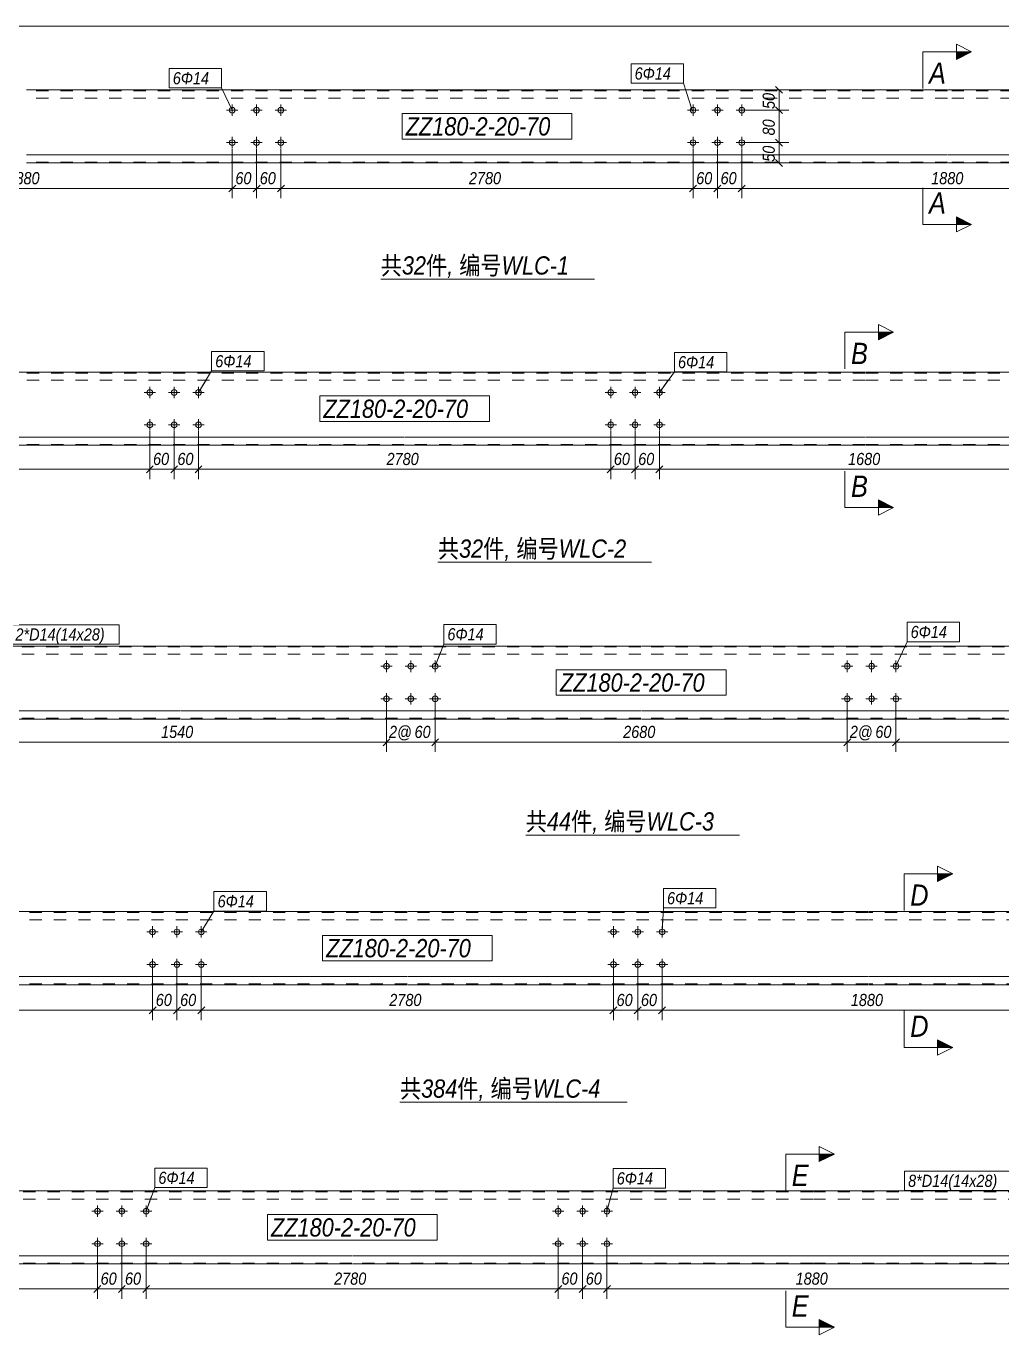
# Model space of a CAD drawing. Header units: millimetres. Extents: x 181 to 4047, y 165 to 2266.
# Drawn here: x 1229.6 to 1389.8, y 359.5 to 574.5 of the extents above; entities that cross this region are included whole.
import ezdxf

# ---------------------------------------------------------------- set-up
doc = ezdxf.new("R2010")
doc.units = ezdxf.units.MM
doc.linetypes.add('XKITLINE00', pattern=[0])
doc.linetypes.add('XKITLINE02', pattern=[4, 2, -2])
for name, color, linetype, lineweight in [('Bolt', 7, 'Continuous', 0), ('BoltMark', 3, 'Continuous', 0), ('DrawingSheet', 5, 'Continuous', 0), ('OtherObjectType', 1, 'Continuous', 0), ('Part', 2, 'Continuous', 0), ('PartMark', 3, 'Continuous', 0), ('Section', 6, 'Continuous', 0), ('Z-DIMENSIONS', 1, 'Continuous', 0)]:
    doc.layers.add(name, color=color, linetype=linetype, lineweight=lineweight)
doc.styles.add('Arial Italic', font='ariali.ttf')

msp = doc.modelspace()

# ---------------------------------------------------------------- hatches: boundary and pattern name
at = {"layer": 'Section'}
for points in [[(1382.36, 570.29), (1384.86, 570.29), (1382.36, 569.04)], [(1382.36, 543.2), (1384.86, 541.95), (1382.36, 541.95)], [(1369.55, 524.24), (1372.05, 524.24), (1369.55, 522.99)], [(1369.55, 496.68), (1372.05, 495.43), (1369.55, 495.43)], [(1379.28, 435.25), (1381.78, 435.25), (1379.28, 434)], [(1379.28, 407.97), (1381.78, 406.72), (1379.28, 406.72)], [(1359.82, 389.22), (1362.32, 389.22), (1359.82, 387.97)], [(1359.82, 362.02), (1362.32, 360.77), (1359.82, 360.77)]]:
    msp.add_hatch(color=1, dxfattribs=at).paths.add_polyline_path(points, flags=17)

# ---------------------------------------------------------------- linework, layer by layer
at = {"layer": 'Bolt', "color": 3, "linetype": 'XKITLINE00', "lineweight": 0}
for p, q in [((1263.4, 559.78), (1263.4, 561.65)), ((1267.4, 559.78), (1267.4, 561.65)), ((1271.4, 559.78), (1271.4, 561.65)), ((1339.1, 559.78), (1339.1, 561.65)), ((1343.1, 559.78), (1343.1, 561.65)), ((1347.1, 559.78), (1347.1, 561.65)), ((1264.33, 560.71), (1262.47, 560.71)), ((1268.33, 560.71), (1266.47, 560.71)), ((1272.33, 560.71), (1270.47, 560.71)), ((1340.03, 560.71), (1338.17, 560.71)), ((1344.03, 560.71), (1342.17, 560.71)), ((1348.03, 560.71), (1346.17, 560.71)), ((1264.33, 555.38), (1262.47, 555.38)), ((1263.4, 554.45), (1263.4, 556.31)), ((1268.33, 555.38), (1266.47, 555.38)), ((1267.4, 554.45), (1267.4, 556.31)), ((1272.33, 555.38), (1270.47, 555.38)), ((1271.4, 554.45), (1271.4, 556.31)), ((1340.03, 555.38), (1338.17, 555.38)), ((1339.1, 554.45), (1339.1, 556.31)), ((1344.03, 555.38), (1342.17, 555.38)), ((1343.1, 554.45), (1343.1, 556.31)), ((1348.03, 555.38), (1346.17, 555.38)), ((1347.1, 554.45), (1347.1, 556.31)), ((1250.8, 514.33), (1248.94, 514.33)), ((1249.87, 513.4), (1249.87, 515.26)), ((1254.8, 514.33), (1252.94, 514.33)), ((1253.87, 513.4), (1253.87, 515.26)), ((1258.8, 514.33), (1256.94, 514.33)), ((1257.87, 513.4), (1257.87, 515.26)), ((1326.5, 514.33), (1324.64, 514.33)), ((1325.57, 513.4), (1325.57, 515.26)), ((1330.5, 514.33), (1328.64, 514.33)), ((1329.57, 513.4), (1329.57, 515.26)), ((1334.5, 514.33), (1332.64, 514.33)), ((1333.57, 513.4), (1333.57, 515.26)), ((1249.87, 508.06), (1249.87, 509.93)), ((1253.87, 508.06), (1253.87, 509.93)), ((1257.87, 508.06), (1257.87, 509.93)), ((1325.57, 508.06), (1325.57, 509.93)), ((1329.57, 508.06), (1329.57, 509.93)), ((1333.57, 508.06), (1333.57, 509.93)), ((1250.8, 509), (1248.94, 509)), ((1254.8, 509), (1252.94, 509)), ((1258.8, 509), (1256.94, 509)), ((1326.5, 509), (1324.64, 509)), ((1330.5, 509), (1328.64, 509)), ((1334.5, 509), (1332.64, 509)), ((1289.67, 469.35), (1287.81, 469.35)), ((1288.74, 468.41), (1288.74, 470.28)), ((1293.67, 469.35), (1291.81, 469.35)), ((1292.74, 468.41), (1292.74, 470.28)), ((1297.67, 469.35), (1295.81, 469.35)), ((1296.74, 468.41), (1296.74, 470.28)), ((1365.37, 469.35), (1363.51, 469.35)), ((1364.44, 468.41), (1364.44, 470.28)), ((1369.37, 469.35), (1367.51, 469.35)), ((1368.44, 468.41), (1368.44, 470.28)), ((1373.37, 469.35), (1371.51, 469.35)), ((1372.44, 468.41), (1372.44, 470.28)), ((1288.74, 463.08), (1288.74, 464.95)), ((1292.74, 463.08), (1292.74, 464.95)), ((1296.74, 463.08), (1296.74, 464.95)), ((1364.44, 463.08), (1364.44, 464.95)), ((1368.44, 463.08), (1368.44, 464.95)), ((1372.44, 463.08), (1372.44, 464.95)), ((1289.67, 464.01), (1287.81, 464.01)), ((1293.67, 464.01), (1291.81, 464.01)), ((1297.67, 464.01), (1295.81, 464.01)), ((1365.37, 464.01), (1363.51, 464.01)), ((1369.37, 464.01), (1367.51, 464.01)), ((1373.37, 464.01), (1371.51, 464.01)), ((1251.25, 425.7), (1249.39, 425.7)), ((1250.32, 424.77), (1250.32, 426.64)), ((1255.25, 425.7), (1253.39, 425.7)), ((1254.32, 424.77), (1254.32, 426.64)), ((1259.25, 425.7), (1257.39, 425.7)), ((1258.32, 424.77), (1258.32, 426.64)), ((1326.95, 425.7), (1325.09, 425.7)), ((1326.02, 424.77), (1326.02, 426.64)), ((1330.95, 425.7), (1329.09, 425.7)), ((1330.02, 424.77), (1330.02, 426.64)), ((1334.95, 425.7), (1333.09, 425.7)), ((1334.02, 424.77), (1334.02, 426.64)), ((1251.25, 420.37), (1249.39, 420.37)), ((1250.32, 419.44), (1250.32, 421.3)), ((1255.25, 420.37), (1253.39, 420.37)), ((1254.32, 419.44), (1254.32, 421.3)), ((1259.25, 420.37), (1257.39, 420.37)), ((1258.32, 419.44), (1258.32, 421.3)), ((1326.95, 420.37), (1325.09, 420.37)), ((1326.02, 419.44), (1326.02, 421.3)), ((1330.95, 420.37), (1329.09, 420.37)), ((1330.02, 419.44), (1330.02, 421.3)), ((1334.95, 420.37), (1333.09, 420.37)), ((1334.02, 419.44), (1334.02, 421.3)), ((1241.26, 378.89), (1241.26, 380.76)), ((1245.26, 378.89), (1245.26, 380.76)), ((1249.26, 378.89), (1249.26, 380.76)), ((1316.96, 378.89), (1316.96, 380.76)), ((1320.96, 378.89), (1320.96, 380.76)), ((1324.96, 378.89), (1324.96, 380.76)), ((1242.19, 379.83), (1240.33, 379.83)), ((1246.19, 379.83), (1244.33, 379.83)), ((1250.19, 379.83), (1248.33, 379.83)), ((1317.89, 379.83), (1316.03, 379.83)), ((1321.89, 379.83), (1320.03, 379.83)), ((1325.89, 379.83), (1324.03, 379.83)), ((1242.19, 374.49), (1240.33, 374.49)), ((1241.26, 373.56), (1241.26, 375.43)), ((1246.19, 374.49), (1244.33, 374.49)), ((1245.26, 373.56), (1245.26, 375.43)), ((1250.19, 374.49), (1248.33, 374.49)), ((1249.26, 373.56), (1249.26, 375.43)), ((1317.89, 374.49), (1316.03, 374.49)), ((1316.96, 373.56), (1316.96, 375.43)), ((1321.89, 374.49), (1320.03, 374.49)), ((1320.96, 373.56), (1320.96, 375.43)), ((1325.89, 374.49), (1324.03, 374.49)), ((1324.96, 373.56), (1324.96, 375.43))]:
    msp.add_line(p, q, dxfattribs=at)
for centre in [(1263.4, 560.71), (1267.4, 560.71), (1271.4, 560.71), (1339.1, 560.71), (1343.1, 560.71), (1347.1, 560.71), (1263.4, 555.38), (1267.4, 555.38), (1271.4, 555.38), (1339.1, 555.38), (1343.1, 555.38), (1347.1, 555.38), (1249.87, 514.33), (1253.87, 514.33), (1257.87, 514.33), (1325.57, 514.33), (1329.57, 514.33), (1333.57, 514.33), (1249.87, 509), (1253.87, 509), (1257.87, 509), (1325.57, 509), (1329.57, 509), (1333.57, 509), (1288.74, 469.35), (1292.74, 469.35), (1296.74, 469.35), (1364.44, 469.35), (1368.44, 469.35), (1372.44, 469.35), (1288.74, 464.01), (1292.74, 464.01), (1296.74, 464.01), (1364.44, 464.01), (1368.44, 464.01), (1372.44, 464.01), (1250.32, 425.7), (1254.32, 425.7), (1258.32, 425.7), (1326.02, 425.7), (1330.02, 425.7), (1334.02, 425.7), (1250.32, 420.37), (1254.32, 420.37), (1258.32, 420.37), (1326.02, 420.37), (1330.02, 420.37), (1334.02, 420.37), (1241.26, 379.83), (1245.26, 379.83), (1249.26, 379.83), (1316.96, 379.83), (1320.96, 379.83), (1324.96, 379.83), (1241.26, 374.49), (1245.26, 374.49), (1249.26, 374.49), (1316.96, 374.49), (1320.96, 374.49), (1324.96, 374.49)]:
    msp.add_circle(centre, 0.467, dxfattribs=at)
at = {"layer": 'BoltMark', "color": 3, "linetype": 'XKITLINE00', "lineweight": 0}
for p, q in [((1328.91, 568.33), (1337.54, 568.33)), ((1328.91, 565.13), (1328.91, 568.33)), ((1337.54, 565.13), (1337.54, 568.33)), ((1253.04, 567.56), (1261.66, 567.56)), ((1253.04, 564.36), (1253.04, 567.56)), ((1261.66, 564.36), (1261.66, 567.56)), ((1253.04, 564.36), (1261.66, 564.36)), ((1263.37, 560.73), (1261.66, 564.36)), ((1328.91, 565.13), (1337.54, 565.13)), ((1339.02, 560.55), (1337.54, 565.13)), ((1262.3, 562.99), (1263.37, 560.73)), ((1338.25, 562.93), (1339.02, 560.55)), ((1260.01, 521.07), (1268.63, 521.07)), ((1260.01, 517.87), (1260.01, 521.07)), ((1268.63, 517.87), (1268.63, 521.07)), ((1336.03, 520.91), (1344.65, 520.91)), ((1336.03, 517.71), (1336.03, 520.91)), ((1344.65, 517.71), (1344.65, 520.91)), ((1257.87, 514.33), (1260.01, 517.87)), ((1259.16, 516.47), (1257.87, 514.33)), ((1260.01, 517.87), (1268.63, 517.87)), ((1333.57, 514.33), (1336.03, 517.71)), ((1335.04, 516.35), (1333.57, 514.33)), ((1336.03, 517.71), (1344.65, 517.71)), ((1227.19, 476.18), (1244.85, 476.18)), ((1244.85, 472.98), (1244.85, 476.18)), ((1298.15, 476.21), (1306.77, 476.21)), ((1298.15, 473.01), (1298.15, 476.21)), ((1306.77, 473.01), (1306.77, 476.21)), ((1374.25, 476.58), (1382.87, 476.58)), ((1374.25, 473.38), (1374.25, 476.58)), ((1382.87, 473.38), (1382.87, 476.58)), ((1296.74, 469.35), (1298.15, 473.01)), ((1298.15, 473.01), (1306.77, 473.01)), ((1372.44, 469.35), (1374.25, 473.38)), ((1374.25, 473.38), (1382.87, 473.38)), ((1227.19, 472.98), (1244.85, 472.98)), ((1297.64, 471.68), (1296.74, 469.35)), ((1373.46, 471.63), (1372.44, 469.35)), ((1260.4, 432.34), (1269.02, 432.34)), ((1260.4, 429.14), (1260.4, 432.34)), ((1269.02, 429.14), (1269.02, 432.34)), ((1334.23, 432.85), (1342.86, 432.85)), ((1334.23, 429.65), (1334.23, 432.85)), ((1342.86, 429.65), (1342.86, 432.85)), ((1258.32, 425.7), (1260.4, 429.14)), ((1259.61, 427.84), (1258.32, 425.7)), ((1260.4, 429.14), (1269.02, 429.14)), ((1334.02, 425.7), (1334.23, 429.65)), ((1334.16, 428.2), (1334.02, 425.7)), ((1334.23, 429.65), (1342.86, 429.65)), ((1250.67, 386.9), (1259.29, 386.9)), ((1250.67, 383.7), (1250.67, 386.9)), ((1259.29, 383.7), (1259.29, 386.9)), ((1325.97, 386.82), (1334.59, 386.82)), ((1325.97, 383.62), (1325.97, 386.82)), ((1334.59, 383.62), (1334.59, 386.82)), ((1373.83, 386.42), (1391.48, 386.42)), ((1373.83, 383.22), (1373.83, 386.42)), ((1249.26, 379.83), (1250.67, 383.7)), ((1250.67, 383.7), (1259.29, 383.7)), ((1324.96, 379.83), (1325.97, 383.62)), ((1325.97, 383.62), (1334.59, 383.62)), ((1373.83, 383.22), (1391.48, 383.22)), ((1250.11, 382.17), (1249.26, 379.83)), ((1325.6, 382.24), (1324.96, 379.83))]:
    msp.add_line(p, q, dxfattribs=at)
at = {"layer": 'DrawingSheet', "color": 5, "linetype": 'XKITLINE00', "lineweight": 0}
msp.add_line((1703.35, 574.51), (1119.35, 574.51), dxfattribs=at)
at = {"layer": 'OtherObjectType', "color": 6, "linetype": 'XKITLINE00', "lineweight": 0}
for p, q in [((1287.79, 532.95), (1322.91, 532.95)), ((1297.18, 486.43), (1332.3, 486.43)), ((1311.61, 441.61), (1346.72, 441.61)), ((1290.95, 397.72), (1328.3, 397.72))]:
    msp.add_line(p, q, dxfattribs=at)
at = {"layer": 'Part', "color": 2, "linetype": 'XKITLINE00', "lineweight": 0}
for p, q in [((1305.2, 564.05), (1229.6, 564.05)), ((1380.9, 564.05), (1305.3, 564.05)), ((1455.6, 564.05), (1381, 564.05)), ((1305.2, 553.38), (1229.6, 553.38)), ((1380.9, 553.38), (1305.3, 553.38)), ((1455.6, 553.38), (1381, 553.38)), ((1229.6, 552.05), (1305.2, 552.05)), ((1305.3, 552.05), (1380.9, 552.05)), ((1381, 552.05), (1455.6, 552.05)), ((1216.07, 517.66), (1291.67, 517.66)), ((1291.77, 517.66), (1367.37, 517.66)), ((1367.47, 517.66), (1465.5, 517.66)), ((1291.67, 507), (1216.07, 507)), ((1216.07, 505.66), (1291.67, 505.66)), ((1367.37, 507), (1291.77, 507)), ((1291.77, 505.66), (1367.37, 505.66)), ((1465.5, 507), (1367.47, 507)), ((1367.47, 505.66), (1465.5, 505.66)), ((1254.84, 472.68), (1133.94, 472.68)), ((1330.54, 472.68), (1254.94, 472.68)), ((1406.24, 472.68), (1330.64, 472.68)), ((1254.84, 462.01), (1133.94, 462.01)), ((1133.94, 460.68), (1254.84, 460.68)), ((1330.54, 462.01), (1254.94, 462.01)), ((1254.94, 460.68), (1330.54, 460.68)), ((1406.24, 462.01), (1330.64, 462.01)), ((1330.64, 460.68), (1406.24, 460.68)), ((1216.52, 429.04), (1292.12, 429.04)), ((1292.22, 429.04), (1367.82, 429.04)), ((1367.92, 429.04), (1452.61, 429.04)), ((1292.12, 418.37), (1216.52, 418.37)), ((1367.82, 418.37), (1292.22, 418.37)), ((1452.61, 418.37), (1367.92, 418.37)), ((1216.52, 417.04), (1292.12, 417.04)), ((1292.22, 417.04), (1367.82, 417.04)), ((1367.92, 417.04), (1452.61, 417.04)), ((1207.46, 383.16), (1283.06, 383.16)), ((1283.16, 383.16), (1358.76, 383.16)), ((1358.86, 383.16), (1456.88, 383.16)), ((1283.06, 372.49), (1207.46, 372.49)), ((1358.76, 372.49), (1283.16, 372.49)), ((1456.88, 372.49), (1358.86, 372.49)), ((1207.46, 371.16), (1283.06, 371.16)), ((1283.16, 371.16), (1358.76, 371.16)), ((1358.86, 371.16), (1456.88, 371.16))]:
    msp.add_line(p, q, dxfattribs=at)
at = {"layer": 'Part', "color": 7, "linetype": 'XKITLINE02', "lineweight": 0}
for p, q in [((1305.2, 563.91), (1229.6, 563.91)), ((1380.9, 563.91), (1305.3, 563.91)), ((1455.6, 563.91), (1381, 563.91)), ((1305.2, 562.71), (1229.6, 562.71)), ((1380.9, 562.71), (1305.3, 562.71)), ((1455.6, 562.71), (1381, 562.71)), ((1305.2, 552.18), (1229.6, 552.18)), ((1380.9, 552.18), (1305.3, 552.18)), ((1455.6, 552.18), (1381, 552.18)), ((1291.67, 517.53), (1216.07, 517.53)), ((1291.67, 516.33), (1216.07, 516.33)), ((1367.37, 517.53), (1291.77, 517.53)), ((1367.37, 516.33), (1291.77, 516.33)), ((1465.5, 517.53), (1367.47, 517.53)), ((1465.5, 516.33), (1367.47, 516.33)), ((1291.67, 505.8), (1216.07, 505.8)), ((1367.37, 505.8), (1291.77, 505.8)), ((1465.5, 505.8), (1367.47, 505.8)), ((1254.84, 472.55), (1133.94, 472.55)), ((1254.84, 471.35), (1133.94, 471.35)), ((1330.54, 472.55), (1254.94, 472.55)), ((1330.54, 471.35), (1254.94, 471.35)), ((1406.24, 472.55), (1330.64, 472.55)), ((1406.24, 471.35), (1330.64, 471.35)), ((1254.84, 460.81), (1133.94, 460.81)), ((1330.54, 460.81), (1254.94, 460.81)), ((1406.24, 460.81), (1330.64, 460.81)), ((1292.12, 428.9), (1216.52, 428.9)), ((1367.82, 428.9), (1292.22, 428.9)), ((1452.61, 428.9), (1367.92, 428.9)), ((1292.12, 427.7), (1216.52, 427.7)), ((1367.82, 427.7), (1292.22, 427.7)), ((1452.61, 427.7), (1367.92, 427.7)), ((1292.12, 417.17), (1216.52, 417.17)), ((1367.82, 417.17), (1292.22, 417.17)), ((1452.61, 417.17), (1367.92, 417.17)), ((1283.06, 383.03), (1207.46, 383.03)), ((1358.76, 383.03), (1283.16, 383.03)), ((1456.88, 383.03), (1358.86, 383.03)), ((1283.06, 381.83), (1207.46, 381.83)), ((1358.76, 381.83), (1283.16, 381.83)), ((1456.88, 381.83), (1358.86, 381.83)), ((1283.06, 371.29), (1207.46, 371.29)), ((1358.76, 371.29), (1283.16, 371.29)), ((1456.88, 371.29), (1358.86, 371.29))]:
    msp.add_line(p, q, dxfattribs=at)
at = {"layer": 'PartMark', "color": 1, "linetype": 'XKITLINE00', "lineweight": 0}
for p, q in [((1291.3, 560.15), (1319.18, 560.15)), ((1291.3, 555.95), (1291.3, 560.15)), ((1319.18, 555.95), (1319.18, 560.15)), ((1291.3, 555.95), (1319.18, 555.95)), ((1277.78, 513.76), (1305.66, 513.76)), ((1277.78, 509.56), (1277.78, 513.76)), ((1305.66, 509.56), (1305.66, 513.76)), ((1277.78, 509.56), (1305.66, 509.56)), ((1316.64, 468.78), (1344.52, 468.78)), ((1316.64, 464.58), (1316.64, 468.78)), ((1344.52, 464.58), (1344.52, 468.78)), ((1316.64, 464.58), (1344.52, 464.58)), ((1278.23, 425.14), (1306.11, 425.14)), ((1278.23, 420.94), (1278.23, 425.14)), ((1306.11, 420.94), (1306.11, 425.14)), ((1278.23, 420.94), (1306.11, 420.94)), ((1269.18, 379.26), (1297.06, 379.26)), ((1269.18, 375.06), (1269.18, 379.26)), ((1297.06, 375.06), (1297.06, 379.26)), ((1269.18, 375.06), (1297.06, 375.06))]:
    msp.add_line(p, q, dxfattribs=at)
at = {"layer": 'Section', "color": 1, "linetype": 'XKITLINE00', "lineweight": 0}
for p, q in [((1376.86, 570.29), (1376.86, 564.29)), ((1376.86, 570.29), (1384.86, 570.29)), ((1382.36, 569.04), (1382.36, 571.54)), ((1382.36, 571.54), (1384.86, 570.29)), ((1384.86, 570.29), (1382.36, 569.04)), ((1376.86, 541.95), (1376.86, 547.95)), ((1376.86, 541.95), (1384.86, 541.95)), ((1384.86, 541.95), (1382.36, 543.2)), ((1382.36, 543.2), (1382.36, 540.7)), ((1384.86, 541.95), (1382.36, 540.7)), ((1369.55, 522.99), (1369.55, 525.49)), ((1369.55, 525.49), (1372.05, 524.24)), ((1364.05, 524.24), (1364.05, 518.24)), ((1364.05, 524.24), (1372.05, 524.24)), ((1372.05, 524.24), (1369.55, 522.99)), ((1364.05, 495.43), (1364.05, 501.43)), ((1372.05, 495.43), (1369.55, 496.68)), ((1369.55, 496.68), (1369.55, 494.18)), ((1364.05, 495.43), (1372.05, 495.43)), ((1372.05, 495.43), (1369.55, 494.18)), ((1379.28, 434), (1379.28, 436.5)), ((1379.28, 436.5), (1381.78, 435.25)), ((1373.78, 435.25), (1373.78, 429.25)), ((1373.78, 435.25), (1381.78, 435.25)), ((1381.78, 435.25), (1379.28, 434)), ((1373.78, 406.72), (1373.78, 412.72)), ((1373.78, 406.72), (1381.78, 406.72)), ((1381.78, 406.72), (1379.28, 407.97)), ((1379.28, 407.97), (1379.28, 405.47)), ((1381.78, 406.72), (1379.28, 405.47)), ((1354.32, 389.22), (1354.32, 383.22)), ((1354.32, 389.22), (1362.32, 389.22)), ((1359.82, 387.97), (1359.82, 390.47)), ((1359.82, 390.47), (1362.32, 389.22)), ((1362.32, 389.22), (1359.82, 387.97)), ((1354.32, 360.77), (1354.32, 366.77)), ((1362.32, 360.77), (1359.82, 362.02)), ((1359.82, 362.02), (1359.82, 359.52)), ((1354.32, 360.77), (1362.32, 360.77)), ((1362.32, 360.77), (1359.82, 359.52))]:
    msp.add_line(p, q, dxfattribs=at)
at = {"layer": 'Z-DIMENSIONS', "color": 4, "linetype": 'XKITLINE00', "lineweight": 0}
for p, q in [((1348.1, 564.05), (1354.83, 564.05)), ((1352.66, 564.61), (1353.79, 563.48)), ((1353.23, 560.71), (1353.23, 564.05)), ((1352.66, 561.28), (1353.79, 560.15)), ((1352.66, 561.28), (1353.79, 560.15)), ((1348.1, 560.71), (1354.83, 560.71)), ((1348.1, 560.71), (1354.83, 560.71)), ((1353.23, 555.38), (1353.23, 560.71)), ((1348.1, 555.38), (1354.83, 555.38)), ((1348.1, 555.38), (1354.83, 555.38)), ((1352.66, 555.94), (1353.79, 554.81)), ((1352.66, 555.94), (1353.79, 554.81)), ((1353.23, 552.05), (1353.23, 555.38)), ((1263.4, 554.38), (1263.4, 546.24)), ((1263.4, 554.38), (1263.4, 546.24)), ((1267.4, 554.38), (1267.4, 546.24)), ((1267.4, 554.38), (1267.4, 546.24)), ((1271.4, 554.38), (1271.4, 546.24)), ((1271.4, 554.38), (1271.4, 546.24)), ((1339.1, 554.38), (1339.1, 546.24)), ((1339.1, 554.38), (1339.1, 546.24)), ((1343.1, 554.38), (1343.1, 546.24)), ((1343.1, 554.38), (1343.1, 546.24)), ((1347.1, 554.38), (1347.1, 546.24)), ((1347.1, 554.38), (1347.1, 546.24)), ((1352.66, 552.61), (1353.79, 551.48)), ((1348.1, 552.05), (1354.83, 552.05)), ((1263.97, 548.41), (1262.83, 547.28)), ((1263.97, 548.41), (1262.83, 547.28)), ((1267.97, 548.41), (1266.83, 547.28)), ((1267.97, 548.41), (1266.83, 547.28)), ((1271.97, 548.41), (1270.83, 547.28)), ((1271.97, 548.41), (1270.83, 547.28)), ((1339.67, 548.41), (1338.53, 547.28)), ((1339.67, 548.41), (1338.53, 547.28)), ((1343.67, 548.41), (1342.53, 547.28)), ((1343.67, 548.41), (1342.53, 547.28)), ((1347.67, 548.41), (1346.53, 547.28)), ((1347.67, 548.41), (1346.53, 547.28)), ((1195.47, 547.84), (1263.4, 547.84)), ((1263.4, 547.84), (1267.4, 547.84)), ((1267.4, 547.84), (1271.4, 547.84)), ((1271.4, 547.84), (1339.1, 547.84)), ((1339.1, 547.84), (1343.1, 547.84)), ((1343.1, 547.84), (1347.1, 547.84)), ((1347.1, 547.84), (1415.27, 547.84)), ((1249.87, 508), (1249.87, 500.11)), ((1249.87, 508), (1249.87, 500.11)), ((1253.87, 508), (1253.87, 500.11)), ((1253.87, 508), (1253.87, 500.11)), ((1257.87, 508), (1257.87, 500.11)), ((1257.87, 508), (1257.87, 500.11)), ((1325.57, 508), (1325.57, 500.11)), ((1325.57, 508), (1325.57, 500.11)), ((1329.57, 508), (1329.57, 500.11)), ((1329.57, 508), (1329.57, 500.11)), ((1333.57, 508), (1333.57, 500.11)), ((1333.57, 508), (1333.57, 500.11)), ((1181.94, 501.71), (1249.87, 501.71)), ((1250.43, 502.28), (1249.3, 501.15)), ((1250.43, 502.28), (1249.3, 501.15)), ((1249.87, 501.71), (1253.87, 501.71)), ((1254.43, 502.28), (1253.3, 501.15)), ((1254.43, 502.28), (1253.3, 501.15)), ((1253.87, 501.71), (1257.87, 501.71)), ((1258.43, 502.28), (1257.3, 501.15)), ((1258.43, 502.28), (1257.3, 501.15)), ((1257.87, 501.71), (1325.57, 501.71)), ((1326.13, 502.28), (1325, 501.15)), ((1326.13, 502.28), (1325, 501.15)), ((1325.57, 501.71), (1329.57, 501.71)), ((1330.13, 502.28), (1329, 501.15)), ((1330.13, 502.28), (1329, 501.15)), ((1329.57, 501.71), (1333.57, 501.71)), ((1334.13, 502.28), (1333, 501.15)), ((1334.13, 502.28), (1333, 501.15)), ((1333.57, 501.71), (1401.5, 501.71)), ((1288.74, 463.01), (1288.74, 455.27)), ((1288.74, 463.01), (1288.74, 455.27)), ((1296.74, 463.01), (1296.74, 455.27)), ((1296.74, 463.01), (1296.74, 456.87)), ((1364.44, 463.01), (1364.44, 455.27)), ((1364.44, 463.01), (1364.44, 455.27)), ((1372.44, 463.01), (1372.44, 455.27)), ((1372.44, 463.01), (1372.44, 456.87)), ((1220.61, 456.87), (1288.74, 456.87)), ((1289.31, 457.44), (1288.17, 456.3)), ((1289.31, 457.44), (1288.17, 456.3)), ((1288.74, 456.87), (1292.74, 456.87)), ((1292.74, 456.87), (1296.74, 456.87)), ((1297.31, 457.44), (1296.17, 456.3)), ((1297.31, 457.44), (1296.17, 456.3)), ((1296.74, 456.87), (1364.44, 456.87)), ((1365.01, 457.44), (1363.87, 456.3)), ((1365.01, 457.44), (1363.87, 456.3)), ((1364.44, 456.87), (1368.44, 456.87)), ((1368.44, 456.87), (1372.44, 456.87)), ((1373.01, 457.44), (1371.87, 456.3)), ((1373.01, 457.44), (1371.87, 456.3)), ((1372.44, 456.87), (1440.61, 456.87)), ((1250.32, 419.37), (1250.32, 411.23)), ((1250.32, 419.37), (1250.32, 411.23)), ((1254.32, 419.37), (1254.32, 411.23)), ((1254.32, 419.37), (1254.32, 411.23)), ((1258.32, 419.37), (1258.32, 411.23)), ((1258.32, 419.37), (1258.32, 411.23)), ((1326.02, 419.37), (1326.02, 411.23)), ((1326.02, 419.37), (1326.02, 411.23)), ((1330.02, 419.37), (1330.02, 411.23)), ((1330.02, 419.37), (1330.02, 411.23)), ((1334.02, 419.37), (1334.02, 411.23)), ((1334.02, 419.37), (1334.02, 411.23)), ((1182.39, 412.83), (1250.32, 412.83)), ((1250.89, 413.39), (1249.75, 412.26)), ((1250.89, 413.39), (1249.75, 412.26)), ((1250.32, 412.83), (1254.32, 412.83)), ((1254.89, 413.39), (1253.75, 412.26)), ((1254.89, 413.39), (1253.75, 412.26)), ((1254.32, 412.83), (1258.32, 412.83)), ((1258.89, 413.39), (1257.75, 412.26)), ((1258.89, 413.39), (1257.75, 412.26)), ((1258.32, 412.83), (1326.02, 412.83)), ((1326.59, 413.39), (1325.45, 412.26)), ((1326.59, 413.39), (1325.45, 412.26)), ((1326.02, 412.83), (1330.02, 412.83)), ((1330.59, 413.39), (1329.45, 412.26)), ((1330.59, 413.39), (1329.45, 412.26)), ((1330.02, 412.83), (1334.02, 412.83)), ((1334.59, 413.39), (1333.45, 412.26)), ((1334.59, 413.39), (1333.45, 412.26)), ((1334.02, 412.83), (1401.95, 412.83)), ((1241.26, 373.49), (1241.26, 365.45)), ((1241.26, 373.49), (1241.26, 365.45)), ((1245.26, 373.49), (1245.26, 365.45)), ((1245.26, 373.49), (1245.26, 365.45)), ((1249.26, 373.49), (1249.26, 365.45)), ((1249.26, 373.49), (1249.26, 365.45)), ((1316.96, 373.49), (1316.96, 365.45)), ((1316.96, 373.49), (1316.96, 365.45)), ((1320.96, 373.49), (1320.96, 365.45)), ((1320.96, 373.49), (1320.96, 365.45)), ((1324.96, 373.49), (1324.96, 365.45)), ((1324.96, 373.49), (1324.96, 365.45)), ((1173.13, 367.05), (1241.26, 367.05)), ((1241.82, 367.61), (1240.69, 366.48)), ((1241.82, 367.61), (1240.69, 366.48)), ((1241.26, 367.05), (1245.26, 367.05)), ((1245.82, 367.61), (1244.69, 366.48)), ((1245.82, 367.61), (1244.69, 366.48)), ((1245.26, 367.05), (1249.26, 367.05)), ((1249.82, 367.61), (1248.69, 366.48)), ((1249.82, 367.61), (1248.69, 366.48)), ((1249.26, 367.05), (1316.96, 367.05)), ((1317.52, 367.61), (1316.39, 366.48)), ((1317.52, 367.61), (1316.39, 366.48)), ((1316.96, 367.05), (1320.96, 367.05)), ((1321.52, 367.61), (1320.39, 366.48)), ((1321.52, 367.61), (1320.39, 366.48)), ((1320.96, 367.05), (1324.96, 367.05)), ((1325.52, 367.61), (1324.39, 366.48)), ((1325.52, 367.61), (1324.39, 366.48)), ((1324.96, 367.05), (1392.88, 367.05))]:
    msp.add_line(p, q, dxfattribs=at)
at = {"layer": 'Z-DIMENSIONS', "color": 3}
for p in [(1353.23, 564.05), (1353.23, 560.71), (1353.23, 560.71), (1353.23, 555.38), (1353.23, 555.38), (1353.23, 552.05), (1263.4, 547.84), (1263.4, 547.84), (1267.4, 547.84), (1267.4, 547.84), (1271.4, 547.84), (1271.4, 547.84), (1339.1, 547.84), (1339.1, 547.84), (1343.1, 547.84), (1343.1, 547.84), (1347.1, 547.84), (1347.1, 547.84), (1249.87, 501.71), (1249.87, 501.71), (1253.87, 501.71), (1253.87, 501.71), (1257.87, 501.71), (1257.87, 501.71), (1325.57, 501.71), (1325.57, 501.71), (1329.57, 501.71), (1329.57, 501.71), (1333.57, 501.71), (1333.57, 501.71), (1288.74, 456.87), (1288.74, 456.87), (1296.74, 456.87), (1364.44, 456.87), (1364.44, 456.87), (1372.44, 456.87), (1250.32, 412.83), (1250.32, 412.83), (1254.32, 412.83), (1254.32, 412.83), (1258.32, 412.83), (1258.32, 412.83), (1326.02, 412.83), (1326.02, 412.83), (1330.02, 412.83), (1330.02, 412.83), (1334.02, 412.83), (1334.02, 412.83), (1241.26, 367.05), (1241.26, 367.05), (1245.26, 367.05), (1245.26, 367.05), (1249.26, 367.05), (1249.26, 367.05), (1316.96, 367.05), (1316.96, 367.05), (1320.96, 367.05), (1320.96, 367.05), (1324.96, 367.05), (1324.96, 367.05)]:
    msp.add_point(p, dxfattribs=at)
at = {"layer": 'Z-DIMENSIONS', "color": 4}
for p in [(1296.74, 456.87), (1372.44, 456.87)]:
    msp.add_point(p, dxfattribs=at)

# ---------------------------------------------------------------- texts
at = {"layer": 'BoltMark', "color": 7, "style": 'Arial Italic', "width": 0.85}
for s, p in [('6Φ14 ', (1329.51, 565.73)), ('6Φ14 ', (1253.64, 564.96)), ('6Φ14 ', (1260.61, 518.47)), ('6Φ14 ', (1336.63, 518.31)), ('2*D14(14x28)', (1227.79, 473.58)), ('6Φ14 ', (1298.75, 473.61)), ('6Φ14 ', (1374.85, 473.98)), ('6Φ14 ', (1334.83, 430.25)), ('6Φ14 ', (1261, 429.74)), ('6Φ14 ', (1251.27, 384.3)), ('6Φ14 ', (1326.57, 384.22)), ('8*D14(14x28)', (1374.43, 383.82))]:
    msp.add_text(s, height=2, dxfattribs=at).set_placement(p)
at = {"layer": 'OtherObjectType', "color": 6, "style": 'Arial Italic', "width": 0.85}
for s, p in [('共32件, 编号WLC-1', (1287.79, 533.7)), ('共32件, 编号WLC-2', (1297.18, 487.18)), ('共44件, 编号WLC-3', (1311.61, 442.36)), ('共384件, 编号WLC-4', (1290.95, 398.47))]:
    msp.add_text(s, height=3, dxfattribs=at).set_placement(p)
at = {"layer": 'PartMark', "color": 7, "style": 'Arial Italic', "width": 0.85}
for p in [(1291.9, 556.55), (1278.38, 510.16), (1317.24, 465.18), (1278.83, 421.54), (1269.78, 375.66)]:
    msp.add_text('ZZ180-2-20-70', height=3, dxfattribs=at).set_placement(p)
at = {"layer": 'Section', "color": 3, "style": 'Arial Italic', "width": 0.85}
for s, p in [('A', (1377.86, 565.04)), ('A', (1377.86, 543.7)), ('B', (1365.05, 518.99)), ('B', (1365.05, 497.18)), ('D', (1374.78, 430)), ('D', (1374.78, 408.47)), ('E', (1355.32, 383.97)), ('E', (1355.32, 362.52))]:
    msp.add_text(s, height=3.5, dxfattribs=at).set_placement(p)
at = {"layer": 'Z-DIMENSIONS', "color": 3, "style": 'Arial Italic', "width": 0.85}
for s, p in [('50', (1352.53, 560.9)), ('80', (1352.53, 556.56)), ('50', (1352.53, 552.23))]:
    msp.add_text(s, height=2, rotation=90.0002, dxfattribs=at).set_placement(p)
for s, p in [('1880', (1226.47, 548.54)), ('60', (1263.92, 548.54)), ('60', (1267.92, 548.54)), ('2780', (1302.28, 548.54)), ('60', (1339.62, 548.54)), ('60', (1343.62, 548.54)), ('1880', (1378.22, 548.54)), ('60', (1250.39, 502.41)), ('60', (1254.39, 502.41)), ('2780', (1288.75, 502.41)), ('60', (1326.09, 502.41)), ('60', (1330.09, 502.41)), ('1680', (1364.57, 502.41)), ('1540', (1251.71, 457.57)), ('2@', (1289.16, 457.57)), ('60', (1293.35, 457.57)), ('2680', (1327.62, 457.57)), ('2@', (1364.86, 457.57)), ('60', (1369.05, 457.57)), ('60', (1250.84, 413.53)), ('60', (1254.84, 413.53)), ('2780', (1289.2, 413.53)), ('60', (1326.54, 413.53)), ('60', (1330.54, 413.53)), ('1880', (1365.02, 413.53)), ('60', (1241.78, 367.75)), ('60', (1245.78, 367.75)), ('2780', (1280.14, 367.75)), ('60', (1317.48, 367.75)), ('60', (1321.48, 367.75)), ('1880', (1355.95, 367.75))]:
    msp.add_text(s, height=2, dxfattribs=at).set_placement(p)

doc.saveas('drawing.dxf')
